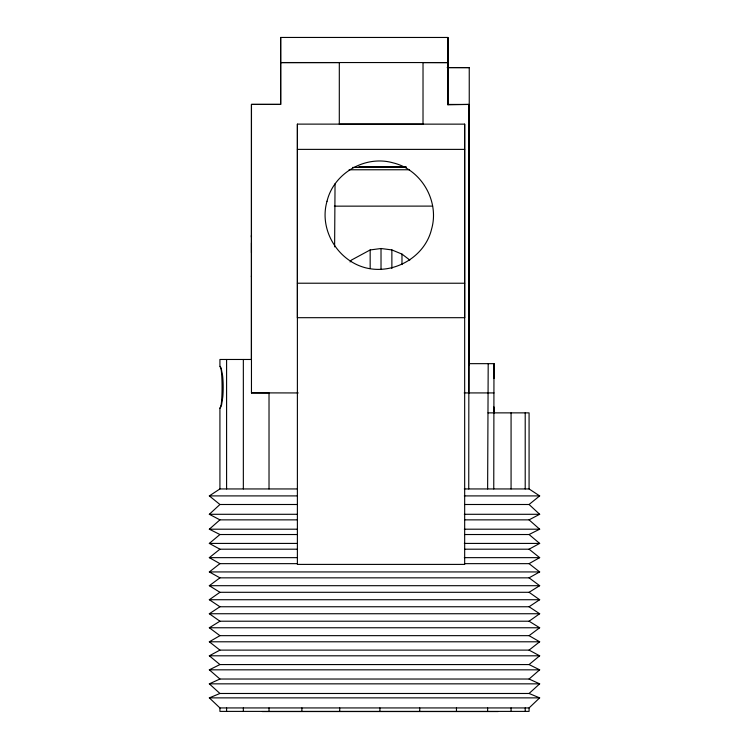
<?xml version="1.0" encoding="UTF-8"?>
<svg xmlns="http://www.w3.org/2000/svg" width="749" height="749" viewBox="0 0 749 749"><rect width="100%" height="100%" fill="white"/><g stroke="black" fill="none" stroke-linecap="round" stroke-linejoin="round"><path stroke-width="1.12" d="M297.362 504.498L219.925 504.498L209.336 495.904L219.925 488.947L219.925 408.149L221.601 404.816L222.809 396.773A20.7 3.417 -90 0 0 222.631 375.895L221.283 368.648L219.925 366.579L219.925 359.473L251.449 359.473M226.591 488.947L226.591 359.473M243.341 488.947L243.341 359.473M251.392 359.473L251.458 104.392L280.688 104.401L280.669 37.45L447.949 37.469L447.93 104.794L468.874 104.439L468.855 392.925M251.449 242.938L251.458 252.778M269.022 488.947L269.022 392.925L251.449 392.869L298.214 392.944M251.458 392.944L251.458 104.392L280.688 104.392L280.669 37.45M447.93 104.794L447.949 37.469M464.67 317.651L464.67 124.147L297.39 124.119L297.39 564.4L464.67 564.4L464.67 124.128M468.743 488.947L468.865 363.658L493.975 363.658L493.76 488.947M468.865 350.598L468.855 125.28M469.239 364.96L469.248 67.588L447.172 67.588L469.258 67.644M493.966 378.535L493.975 363.658L493.947 371.663M511.071 488.947L511.071 412.868M525.208 488.947L525.208 412.868M464.549 504.498L529.075 504.498L539.664 495.904L529.075 488.947L529.075 412.868L488.048 412.868M488.198 363.658L487.627 488.947M251.439 276.896L251.439 275.885M251.449 237.274L251.449 235.458L251.449 236.675M334.616 246.861L335.046 183.795M350.083 261.953L351.421 260.081L370.165 249.951L381.016 248.509L391.867 249.923L401.979 254.098L409.806 260.072M529.075 707.936L539.664 697.871L529.075 693.48L219.925 693.48L209.336 697.871L219.925 707.936L529.075 707.936L529.075 711.391L219.925 711.391L219.925 707.936M297.362 519.862L219.925 519.862L209.336 514.291L219.925 504.498M529.075 693.48L539.664 683.846L529.075 679.025L219.925 679.025L209.336 683.846L219.925 693.48M297.362 534.524L219.925 534.524L209.336 529.197L219.925 519.862M529.075 679.025L539.664 669.831L529.075 664.569L219.925 664.569L209.336 669.831L219.925 679.025M297.362 549.195L219.925 549.195L209.336 543.418L219.925 534.524M529.075 664.569L539.664 655.806L529.075 650.113L219.925 650.113L209.336 655.806L219.925 664.569M297.362 563.651L219.925 563.651L209.336 557.649L219.925 549.195M529.075 650.113L539.664 641.79L529.075 635.658L219.925 635.658L209.336 641.79L219.925 650.113M219.925 408.149L220.478 407.718A20.935 2.013 90 0 0 222.069 385.604A20.935 2.013 90 0 0 220.159 366.364M464.549 563.651L529.075 563.651L539.664 571.936L529.075 577.844L219.925 577.844L209.336 571.936L219.925 563.651M529.075 635.658L539.664 627.765L529.075 621.211L219.925 621.211L209.336 627.765L219.925 635.658M529.075 577.844L539.664 585.699L529.075 592.3L219.925 592.3L209.336 585.699L219.925 577.844M529.075 621.211L539.664 613.74L529.075 606.756L219.925 606.756L209.336 613.74L219.925 621.211M219.925 606.756L209.336 599.724L219.925 592.3M529.075 606.756L539.664 599.724L529.075 592.3M529.075 563.651L539.664 557.649L529.075 549.195L464.549 549.195M529.075 549.195L539.664 543.418L529.075 534.524L464.549 534.524M464.549 519.862L529.075 519.862L539.664 514.291L529.075 504.498M529.075 534.524L539.664 529.197L529.075 519.862M352.582 167.42L406.07 167.27M358.397 167.074L406.07 166.952M280.66 62.541L447.949 62.56M280.66 62.635L339.316 62.579L339.297 124.147L423.016 124.147L423.026 62.579L447.911 62.635M447.827 104.439L468.874 104.439M297.39 149.379L464.67 149.388M359.492 167.102L405.921 167.102M349.09 169.78L409.563 169.761M334.382 206.153L432.622 206.106M297.39 283.216L464.67 283.234M297.39 317.688L464.67 317.688M464.183 392.925L494.003 392.925M219.925 488.947L297.362 488.947M464.286 488.947L529.075 488.947M209.336 495.904L296.922 495.904M464.333 495.904L539.664 495.904M209.336 514.291L296.922 514.291M464.333 514.291L539.664 514.291M209.336 529.197L296.922 529.197M464.333 529.197L539.664 529.197M209.336 543.418L296.922 543.418M464.333 543.418L539.664 543.418M209.336 557.649L296.922 557.649M464.333 557.649L539.664 557.649M209.336 571.936L539.664 571.936M209.336 585.699L539.664 585.699M209.336 599.724L539.664 599.724M209.336 613.74L539.664 613.74M209.336 627.765L539.664 627.765M209.336 641.79L539.664 641.79M209.336 655.806L539.664 655.806M209.336 669.831L539.664 669.831M209.336 683.846L539.664 683.846M209.336 697.871L539.664 697.871M262.216 711.55L498.16 711.55M297.39 317.651L297.4 124.147M468.865 169.733L468.883 206.087M468.865 359.473L468.874 364.117M401.979 254.098L401.988 264.584M391.867 249.923L391.877 268.498M381.016 248.509L381.026 269.453M370.165 249.951L370.175 268.517M525.208 707.936L525.208 711.391M511.071 707.936L511.071 711.391M487.627 707.936L487.627 711.391M456.469 707.936L456.469 711.391M419.73 707.936L419.73 711.391M379.902 707.936L379.902 711.391M339.718 707.936L339.718 711.391M301.894 707.936L301.894 711.391M269.022 707.936L269.022 711.391M243.341 707.936L243.341 711.391M226.591 707.936L226.591 711.391M493.956 407.147L493.947 412.868L493.947 407.147M327.023 201.238C318.606 230.13 338.408 262.103 367.647 268.282C394.873 274.087 425.076 256.617 431.574 229.119C439.644 201.238 421.481 169.658 393.244 162.898C365.362 154.837 333.773 173 327.023 201.238"/></g></svg>
